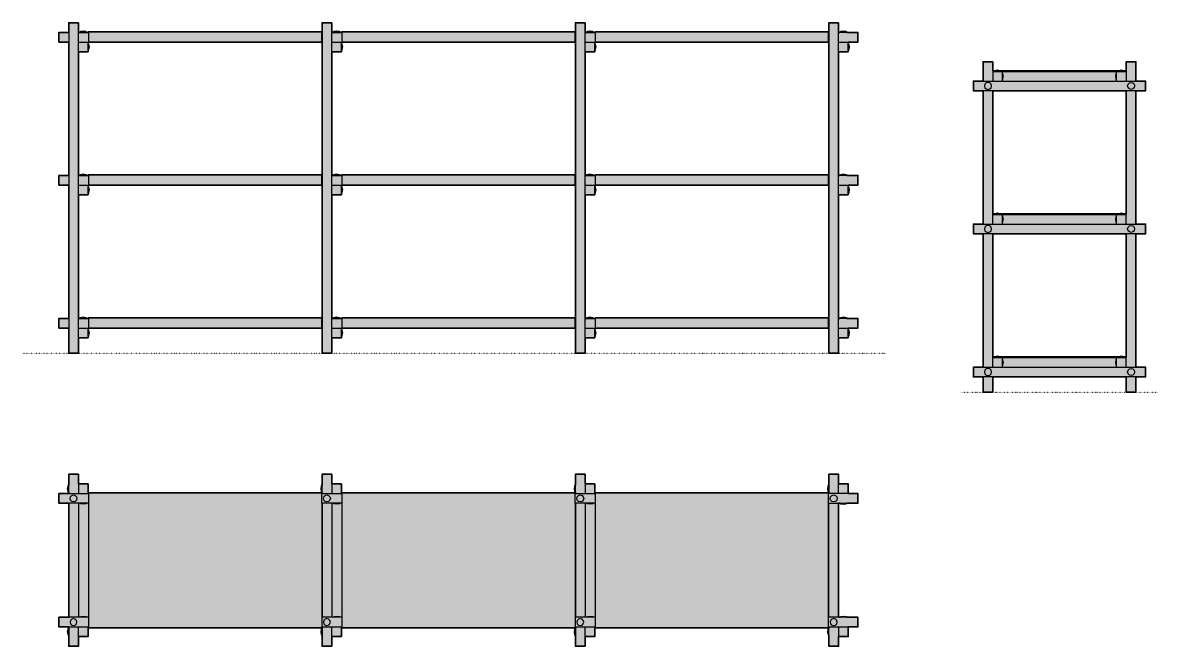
# Model space of a CAD drawing. Header units: millimetres. Extents: x 0 to 2935, y -758 to 855.
import ezdxf

# ---------------------------------------------------------------- set-up
doc = ezdxf.new("R2010")
doc.units = ezdxf.units.MM
doc.linetypes.add('Dots', pattern=[1, 0, -1])
doc.layers.add('Blocks', color=7, linetype='Continuous')
doc.layers.add('Blocks$Fill', color=7, linetype='Continuous', true_color=0xffffff)
for name, color, linetype, lineweight, true_color in [('Blocks$Inner', 7, 'Continuous', 25, 0x007f00), ('Blocks$Outline', 7, 'Continuous', 35, 0xff3f3f), ('Groud', 7, 'Dots', 25, 0x243775)]:
    doc.layers.add(name, color=color, linetype=linetype, lineweight=lineweight, true_color=true_color)

# ---------------------------------------------------------------- blocks, each defined once
blk = doc.blocks.new('Woody Low Shelf Front')
at = {"layer": 'Blocks$Fill'}
h = blk.add_hatch(color=256, dxfattribs=at)
h.paths.add_polyline_path([(2133.8, 805), (2158.8, 805), (2158.8, 830), (2130.4, 830), (2130.4, 830.8), (2128.2, 831.8), (2121.3, 833.1), (2114.5, 831.8), (2112.3, 830.8), (2112.3, 830), (2108.8, 830), (2108.8, 855), (2083.8, 855), (2083.8, 830), (2082.8, 830), (2082.8, 831.5), (1479.8, 831.5), (1479.8, 831.2), (1479.8, 830), (1475.3, 830), (1475.3, 830.8), (1473.2, 831.8), (1466.3, 833.1), (1459.4, 831.8), (1457.3, 830.8), (1457.3, 830), (1453.8, 830), (1453.8, 855), (1428.8, 855), (1428.8, 830), (1427.8, 830), (1427.8, 831.5), (824.8, 831.5), (824.8, 831.2), (824.8, 830), (820.3, 830), (820.3, 830.8), (818.2, 831.8), (811.3, 833.1), (804.4, 831.8), (802.3, 830.8), (802.3, 830), (798.8, 830), (798.8, 855), (773.8, 855), (773.8, 830), (772.8, 830), (772.8, 831.5), (169.8, 831.5), (169.8, 831.2), (169.8, 830), (165.3, 830), (165.3, 830.8), (163.2, 831.8), (156.3, 833.1), (149.4, 831.8), (147.3, 830.8), (147.3, 830), (143.8, 830), (143.8, 855), (118.8, 855), (118.8, 830), (93.8, 830), (93.8, 805), (118.8, 805), (118.8, 460), (93.8, 460), (93.8, 435), (118.8, 435), (118.8, 90), (93.8, 90), (93.8, 65), (118.8, 65), (118.8, 0), (143.8, 0), (143.8, 40), (168.8, 40), (168.8, 43.5), (169.1, 43.5), (170.1, 45.6), (171.4, 52.5), (170.1, 59.4), (169.1, 61.5), (168.8, 61.5), (168.8, 65), (773.8, 65), (773.8, 0), (798.8, 0), (798.8, 40), (823.8, 40), (823.8, 43.5), (824.1, 43.5), (825.1, 45.6), (826.4, 52.5), (825.1, 59.4), (824.1, 61.5), (823.8, 61.5), (823.8, 65), (1428.8, 65), (1428.8, 0), (1453.8, 0), (1453.8, 40), (1478.8, 40), (1478.8, 43.5), (1479.1, 43.5), (1480.1, 45.6), (1481.4, 52.5), (1480.1, 59.4), (1479.1, 61.5), (1478.8, 61.5), (1478.8, 65), (2083.8, 65), (2083.8, 0), (2108.8, 0), (2108.8, 40), (2133.8, 40), (2133.8, 43.5), (2134.1, 43.5), (2135.1, 45.6), (2136.4, 52.5), (2135.1, 59.4), (2134.1, 61.5), (2133.8, 61.5), (2133.8, 65), (2158.8, 65), (2158.8, 90), (2130.4, 90), (2130.4, 90.8), (2128.2, 91.8), (2121.3, 93.1), (2114.5, 91.8), (2112.3, 90.8), (2112.3, 90), (2108.8, 90), (2108.8, 410), (2133.8, 410), (2133.8, 413.5), (2134.1, 413.5), (2135.1, 415.6), (2136.4, 422.5), (2135.1, 429.4), (2134.1, 431.5), (2133.8, 431.5), (2133.8, 435), (2158.8, 435), (2158.8, 460), (2130.4, 460), (2130.4, 460.8), (2128.2, 461.8), (2121.3, 463.1), (2114.5, 461.8), (2112.3, 460.8), (2112.3, 460), (2108.8, 460), (2108.8, 780), (2133.8, 780), (2133.8, 783.5), (2134.1, 783.5), (2135.1, 785.6), (2136.4, 792.5), (2135.1, 799.4), (2134.1, 801.5), (2133.8, 801.5)], flags=0)
h.paths.add_polyline_path([(2083.8, 805), (2083.8, 460), (2082.8, 460), (2082.8, 461.5), (1479.8, 461.5), (1479.8, 461.2), (1479.8, 460), (1475.3, 460), (1475.3, 460.8), (1473.2, 461.8), (1466.3, 463.1), (1459.4, 461.8), (1457.3, 460.8), (1457.3, 460), (1453.8, 460), (1453.8, 780), (1478.8, 780), (1478.8, 783.5), (1479.1, 783.5), (1480.1, 785.6), (1481.4, 792.5), (1480.1, 799.4), (1479.1, 801.5), (1478.8, 801.5), (1478.8, 805)], flags=0)
h.paths.add_polyline_path([(1453.8, 410), (1478.8, 410), (1478.8, 413.5), (1479.1, 413.5), (1480.1, 415.6), (1481.4, 422.5), (1480.1, 429.4), (1479.1, 431.5), (1478.8, 431.5), (1478.8, 435), (2083.8, 435), (2083.8, 90), (2082.8, 90), (2082.8, 91.5), (1479.8, 91.5), (1479.8, 91.2), (1479.8, 90), (1475.3, 90), (1475.3, 90.8), (1473.2, 91.8), (1466.3, 93.1), (1459.4, 91.8), (1457.3, 90.8), (1457.3, 90), (1453.8, 90), (1453.8, 410)], flags=0)
h.paths.add_polyline_path([(1427.8, 91.5), (824.8, 91.5), (824.8, 91.2), (824.8, 90), (820.3, 90), (820.3, 90.8), (818.2, 91.8), (811.3, 93.1), (804.4, 91.8), (802.3, 90.8), (802.3, 90), (798.8, 90), (798.8, 410), (798.8, 410), (823.8, 410), (823.8, 413.5), (824.1, 413.5), (825.1, 415.6), (826.4, 422.5), (825.1, 429.4), (824.1, 431.5), (823.8, 431.5), (823.8, 435), (1428.8, 435), (1428.8, 90), (1427.8, 90)], flags=0)
h.paths.add_polyline_path([(798.8, 780), (823.8, 780), (823.8, 783.5), (824.1, 783.5), (825.1, 785.6), (826.4, 792.5), (825.1, 799.4), (824.1, 801.5), (823.8, 801.5), (823.8, 805), (1428.8, 805), (1428.8, 460), (1427.8, 460), (1427.8, 461.5), (824.8, 461.5), (824.8, 461.2), (824.8, 460), (820.3, 460), (820.3, 460.8), (818.2, 461.8), (811.3, 463.1), (804.4, 461.8), (802.3, 460.8), (802.3, 460), (798.8, 460)], flags=0)
h.paths.add_polyline_path([(772.8, 461.5), (169.8, 461.5), (169.8, 461.2), (169.8, 460), (165.3, 460), (165.3, 460.8), (163.2, 461.8), (156.3, 463.1), (149.4, 461.8), (147.3, 460.8), (147.3, 460), (143.8, 460), (143.8, 780), (168.8, 780), (168.8, 783.5), (169.1, 783.5), (170.1, 785.6), (171.4, 792.5), (170.1, 799.4), (169.1, 801.5), (168.8, 801.5), (168.8, 805), (773.8, 805), (773.8, 460), (772.8, 460)], flags=0)
h.paths.add_polyline_path([(772.8, 91.5), (169.8, 91.5), (169.8, 91.2), (169.8, 90), (165.3, 90), (165.3, 90.8), (163.2, 91.8), (156.3, 93.1), (149.4, 91.8), (147.3, 90.8), (147.3, 90), (143.8, 90), (143.8, 410), (143.8, 410), (168.8, 410), (168.8, 413.5), (169.1, 413.5), (170.1, 415.6), (171.4, 422.5), (170.1, 429.4), (169.1, 431.5), (168.8, 431.5), (168.8, 435), (773.8, 435), (773.8, 90), (772.8, 90)], flags=0)
at = {"layer": 'Blocks$Inner'}
for p, q in [((143.8, 855), (118.8, 855)), ((118.8, 855), (118.8, 0)), ((143.8, 805), (143.8, 855)), ((798.8, 855), (773.8, 855)), ((773.8, 855), (773.8, 0)), ((798.8, 805), (798.8, 855)), ((1453.8, 855), (1428.8, 855)), ((1428.8, 855), (1428.8, 0)), ((1453.8, 805), (1453.8, 855)), ((2108.8, 855), (2083.8, 855)), ((2083.8, 855), (2083.8, 0)), ((2108.8, 805), (2108.8, 855)), ((143.8, 780), (143.8, 805)), ((798.8, 780), (798.8, 805)), ((1453.8, 780), (1453.8, 805)), ((2108.8, 780), (2108.8, 805)), ((143.8, 435), (143.8, 780)), ((798.8, 435), (798.8, 780)), ((1453.8, 435), (1453.8, 780)), ((2108.8, 435), (2108.8, 780)), ((143.8, 410), (143.8, 435)), ((798.8, 410), (798.8, 435)), ((1453.8, 410), (1453.8, 435)), ((2108.8, 410), (2108.8, 435)), ((143.8, 65), (143.8, 410)), ((798.8, 65), (798.8, 410)), ((1453.8, 65), (1453.8, 410)), ((2108.8, 65), (2108.8, 410)), ((143.8, 40), (143.8, 65)), ((798.8, 40), (798.8, 65)), ((1453.8, 40), (1453.8, 65)), ((2108.8, 40), (2108.8, 65)), ((143.8, 0), (143.8, 40)), ((798.8, 0), (798.8, 40)), ((1453.8, 0), (1453.8, 40)), ((2108.8, 0), (2108.8, 40)), ((118.8, 0), (143.8, 0)), ((773.8, 0), (798.8, 0)), ((1428.8, 0), (1453.8, 0)), ((2083.8, 0), (2108.8, 0))]:
    blk.add_line(p, q, dxfattribs=at)
for points in [[(118.8, 805), (93.8, 805), (93.8, 830), (118.8, 830)], [(143.8, 830), (169.8, 830)], [(147.3, 830), (147.3, 830.8), (149.4, 831.8), (156.3, 833.1), (163.2, 831.8), (165.3, 830.8), (165.3, 830)], [(772.8, 830), (773.8, 830)], [(798.8, 830), (824.8, 830)], [(802.3, 830), (802.3, 830.8), (804.4, 831.8), (811.3, 833.1), (818.2, 831.8), (820.3, 830.8), (820.3, 830)], [(1427.8, 830), (1428.8, 830)], [(1453.8, 830), (1479.8, 830)], [(1457.3, 830), (1457.3, 830.8), (1459.4, 831.8), (1466.3, 833.1), (1473.2, 831.8), (1475.3, 830.8), (1475.3, 830)], [(2082.8, 830), (2083.8, 830)], [(2108.8, 805), (2133.8, 805), (2158.8, 805), (2158.8, 830), (2108.8, 830)], [(2112.3, 830), (2112.3, 830.8), (2114.5, 831.8), (2121.3, 833.1), (2128.2, 831.8), (2130.4, 830.8), (2130.4, 830)], [(143.8, 780), (168.8, 780), (168.8, 805)], [(143.8, 805), (168.8, 805), (773.8, 805)], [(168.8, 783.5), (169.1, 783.5), (170.1, 785.6), (171.4, 792.5), (170.1, 799.4), (169.1, 801.5), (168.8, 801.5)], [(798.8, 780), (823.8, 780), (823.8, 805)], [(798.8, 805), (823.8, 805), (1428.8, 805)], [(823.8, 783.5), (824.1, 783.5), (825.1, 785.6), (826.4, 792.5), (825.1, 799.4), (824.1, 801.5), (823.8, 801.5)], [(1453.8, 780), (1478.8, 780), (1478.8, 805)], [(1453.8, 805), (1478.8, 805), (2083.8, 805)], [(1478.8, 783.5), (1479.1, 783.5), (1480.1, 785.6), (1481.4, 792.5), (1480.1, 799.4), (1479.1, 801.5), (1478.8, 801.5)], [(2108.8, 780), (2133.8, 780), (2133.8, 805)], [(2133.8, 783.5), (2134.1, 783.5), (2135.1, 785.6), (2136.4, 792.5), (2135.1, 799.4), (2134.1, 801.5), (2133.8, 801.5)], [(118.8, 435), (93.8, 435), (93.8, 460), (118.8, 460)], [(143.8, 460), (169.8, 460)], [(147.3, 460), (147.3, 460.8), (149.4, 461.8), (156.3, 463.1), (163.2, 461.8), (165.3, 460.8), (165.3, 460)], [(772.8, 460), (773.8, 460)], [(798.8, 460), (824.8, 460)], [(802.3, 460), (802.3, 460.8), (804.4, 461.8), (811.3, 463.1), (818.2, 461.8), (820.3, 460.8), (820.3, 460)], [(1427.8, 460), (1428.8, 460)], [(1453.8, 460), (1479.8, 460)], [(1457.3, 460), (1457.3, 460.8), (1459.4, 461.8), (1466.3, 463.1), (1473.2, 461.8), (1475.3, 460.8), (1475.3, 460)], [(2082.8, 460), (2083.8, 460)], [(2108.8, 435), (2133.8, 435), (2158.8, 435), (2158.8, 460), (2108.8, 460)], [(2112.3, 460), (2112.3, 460.8), (2114.5, 461.8), (2121.3, 463.1), (2128.2, 461.8), (2130.4, 460.8), (2130.4, 460)], [(143.8, 410), (168.8, 410), (168.8, 435)], [(143.8, 435), (168.8, 435), (773.8, 435)], [(168.8, 413.5), (169.1, 413.5), (170.1, 415.6), (171.4, 422.5), (170.1, 429.4), (169.1, 431.5), (168.8, 431.5)], [(798.8, 410), (823.8, 410), (823.8, 435)], [(798.8, 435), (823.8, 435), (1428.8, 435)], [(823.8, 413.5), (824.1, 413.5), (825.1, 415.6), (826.4, 422.5), (825.1, 429.4), (824.1, 431.5), (823.8, 431.5)], [(1453.8, 410), (1478.8, 410), (1478.8, 435)], [(1453.8, 435), (1478.8, 435), (2083.8, 435)], [(1478.8, 413.5), (1479.1, 413.5), (1480.1, 415.6), (1481.4, 422.5), (1480.1, 429.4), (1479.1, 431.5), (1478.8, 431.5)], [(2108.8, 410), (2133.8, 410), (2133.8, 435)], [(2133.8, 413.5), (2134.1, 413.5), (2135.1, 415.6), (2136.4, 422.5), (2135.1, 429.4), (2134.1, 431.5), (2133.8, 431.5)], [(118.8, 65), (93.8, 65), (93.8, 90), (118.8, 90)], [(143.8, 90), (169.8, 90)], [(147.3, 90), (147.3, 90.8), (149.4, 91.8), (156.3, 93.1), (163.2, 91.8), (165.3, 90.8), (165.3, 90)], [(772.8, 90), (773.8, 90)], [(798.8, 90), (824.8, 90)], [(802.3, 90), (802.3, 90.8), (804.4, 91.8), (811.3, 93.1), (818.2, 91.8), (820.3, 90.8), (820.3, 90)], [(1427.8, 90), (1428.8, 90)], [(1453.8, 90), (1479.8, 90)], [(1457.3, 90), (1457.3, 90.8), (1459.4, 91.8), (1466.3, 93.1), (1473.2, 91.8), (1475.3, 90.8), (1475.3, 90)], [(2082.8, 90), (2083.8, 90)], [(2108.8, 65), (2133.8, 65), (2158.8, 65), (2158.8, 90), (2108.8, 90)], [(2112.3, 90), (2112.3, 90.8), (2114.5, 91.8), (2121.3, 93.1), (2128.2, 91.8), (2130.4, 90.8), (2130.4, 90)], [(143.8, 40), (168.8, 40), (168.8, 65)], [(143.8, 65), (168.8, 65), (773.8, 65)], [(168.8, 43.5), (169.1, 43.5), (170.1, 45.6), (171.4, 52.5), (170.1, 59.4), (169.1, 61.5), (168.8, 61.5)], [(798.8, 40), (823.8, 40), (823.8, 65)], [(798.8, 65), (823.8, 65), (1428.8, 65)], [(823.8, 43.5), (824.1, 43.5), (825.1, 45.6), (826.4, 52.5), (825.1, 59.4), (824.1, 61.5), (823.8, 61.5)], [(1453.8, 40), (1478.8, 40), (1478.8, 65)], [(1453.8, 65), (1478.8, 65), (2083.8, 65)], [(1478.8, 43.5), (1479.1, 43.5), (1480.1, 45.6), (1481.4, 52.5), (1480.1, 59.4), (1479.1, 61.5), (1478.8, 61.5)], [(2108.8, 40), (2133.8, 40), (2133.8, 65)], [(2133.8, 43.5), (2134.1, 43.5), (2135.1, 45.6), (2136.4, 52.5), (2135.1, 59.4), (2134.1, 61.5), (2133.8, 61.5)]]:
    blk.add_lwpolyline(points, dxfattribs=at)
for points in [[(772.8, 831.5), (169.8, 831.5), (169.8, 831.2), (169.8, 830.6), (169.8, 829.7), (169.8, 828.5), (169.8, 805.5), (772.8, 805.5), (772.8, 828.5), (772.8, 829.7), (772.8, 830.6), (772.8, 831.2)], [(1427.8, 831.5), (824.8, 831.5), (824.8, 831.2), (824.8, 830.6), (824.8, 829.7), (824.8, 828.5), (824.8, 805.5), (1427.8, 805.5), (1427.8, 828.5), (1427.8, 829.7), (1427.8, 830.6), (1427.8, 831.2)], [(2082.8, 831.5), (1479.8, 831.5), (1479.8, 831.2), (1479.8, 830.6), (1479.8, 829.7), (1479.8, 828.5), (1479.8, 805.5), (2082.8, 805.5), (2082.8, 828.5), (2082.8, 829.7), (2082.8, 830.6), (2082.8, 831.2)], [(772.8, 461.5), (169.8, 461.5), (169.8, 461.2), (169.8, 460.6), (169.8, 459.7), (169.8, 458.5), (169.8, 435.5), (772.8, 435.5), (772.8, 458.5), (772.8, 459.7), (772.8, 460.6), (772.8, 461.2)], [(1427.8, 461.5), (824.8, 461.5), (824.8, 461.2), (824.8, 460.6), (824.8, 459.7), (824.8, 458.5), (824.8, 435.5), (1427.8, 435.5), (1427.8, 458.5), (1427.8, 459.7), (1427.8, 460.6), (1427.8, 461.2)], [(2082.8, 461.5), (1479.8, 461.5), (1479.8, 461.2), (1479.8, 460.6), (1479.8, 459.7), (1479.8, 458.5), (1479.8, 435.5), (2082.8, 435.5), (2082.8, 458.5), (2082.8, 459.7), (2082.8, 460.6), (2082.8, 461.2)], [(772.8, 91.5), (169.8, 91.5), (169.8, 91.2), (169.8, 90.6), (169.8, 89.7), (169.8, 88.5), (169.8, 65.5), (772.8, 65.5), (772.8, 88.5), (772.8, 89.7), (772.8, 90.6), (772.8, 91.2)], [(1427.8, 91.5), (824.8, 91.5), (824.8, 91.2), (824.8, 90.6), (824.8, 89.7), (824.8, 88.5), (824.8, 65.5), (1427.8, 65.5), (1427.8, 88.5), (1427.8, 89.7), (1427.8, 90.6), (1427.8, 91.2)], [(2082.8, 91.5), (1479.8, 91.5), (1479.8, 91.2), (1479.8, 90.6), (1479.8, 89.7), (1479.8, 88.5), (1479.8, 65.5), (2082.8, 65.5), (2082.8, 88.5), (2082.8, 89.7), (2082.8, 90.6), (2082.8, 91.2)]]:
    blk.add_lwpolyline(points, close=True, dxfattribs=at)
at = {"layer": 'Blocks$Outline'}
for points in [[(143.8, 855), (118.8, 855), (118.8, 830)], [(143.8, 830), (143.8, 855)], [(798.8, 855), (773.8, 855), (773.8, 830)], [(798.8, 830), (798.8, 855)], [(1453.8, 855), (1428.8, 855), (1428.8, 830)], [(1453.8, 830), (1453.8, 855)], [(2108.8, 855), (2083.8, 855), (2083.8, 830)], [(2108.8, 830), (2108.8, 855)], [(118.8, 830), (93.8, 830), (93.8, 805), (118.8, 805)], [(147.3, 830), (143.8, 830)], [(165.3, 830), (165.3, 830.8), (163.2, 831.8), (156.3, 833.1), (149.4, 831.8), (147.3, 830.8), (147.3, 830)], [(169.8, 830), (165.3, 830)], [(772.8, 831.5), (169.8, 831.5), (169.8, 831.2), (169.8, 830.6), (169.8, 830)], [(772.8, 830), (772.8, 830.6), (772.8, 831.2), (772.8, 831.5)], [(773.8, 830), (772.8, 830)], [(802.3, 830), (798.8, 830)], [(820.3, 830), (820.3, 830.8), (818.2, 831.8), (811.3, 833.1), (804.4, 831.8), (802.3, 830.8), (802.3, 830)], [(824.8, 830), (820.3, 830)], [(1427.8, 831.5), (824.8, 831.5), (824.8, 831.2), (824.8, 830.6), (824.8, 830)], [(1427.8, 830), (1427.8, 830.6), (1427.8, 831.2), (1427.8, 831.5)], [(1428.8, 830), (1427.8, 830)], [(1457.3, 830), (1453.8, 830)], [(1475.3, 830), (1475.3, 830.8), (1473.2, 831.8), (1466.3, 833.1), (1459.4, 831.8), (1457.3, 830.8), (1457.3, 830)], [(1479.8, 830), (1475.3, 830)], [(2082.8, 831.5), (1479.8, 831.5), (1479.8, 831.2), (1479.8, 830.6), (1479.8, 830)], [(2082.8, 830), (2082.8, 830.6), (2082.8, 831.2), (2082.8, 831.5)], [(2083.8, 830), (2082.8, 830)], [(2112.3, 830), (2108.8, 830)], [(2130.4, 830), (2130.4, 830.8), (2128.2, 831.8), (2121.3, 833.1), (2114.5, 831.8), (2112.3, 830.8), (2112.3, 830)], [(2133.8, 805), (2158.8, 805), (2158.8, 830), (2130.4, 830)], [(118.8, 805), (118.8, 460)], [(168.8, 801.5), (168.8, 805)], [(168.8, 805), (773.8, 805)], [(168.8, 783.5), (169.1, 783.5), (170.1, 785.6), (171.4, 792.5), (170.1, 799.4), (169.1, 801.5), (168.8, 801.5)], [(773.8, 805), (773.8, 460)], [(823.8, 801.5), (823.8, 805)], [(823.8, 805), (1428.8, 805)], [(823.8, 783.5), (824.1, 783.5), (825.1, 785.6), (826.4, 792.5), (825.1, 799.4), (824.1, 801.5), (823.8, 801.5)], [(1428.8, 805), (1428.8, 460)], [(1478.8, 801.5), (1478.8, 805)], [(1478.8, 805), (2083.8, 805)], [(1478.8, 783.5), (1479.1, 783.5), (1480.1, 785.6), (1481.4, 792.5), (1480.1, 799.4), (1479.1, 801.5), (1478.8, 801.5)], [(2083.8, 805), (2083.8, 460)], [(2133.8, 801.5), (2133.8, 805)], [(2133.8, 783.5), (2134.1, 783.5), (2135.1, 785.6), (2136.4, 792.5), (2135.1, 799.4), (2134.1, 801.5), (2133.8, 801.5)], [(143.8, 780), (168.8, 780), (168.8, 783.5)], [(143.8, 460), (143.8, 780)], [(798.8, 780), (823.8, 780), (823.8, 783.5)], [(798.8, 460), (798.8, 780)], [(1453.8, 780), (1478.8, 780), (1478.8, 783.5)], [(1453.8, 460), (1453.8, 780)], [(2108.8, 780), (2133.8, 780), (2133.8, 783.5)], [(2108.8, 460), (2108.8, 780)], [(118.8, 460), (93.8, 460), (93.8, 435), (118.8, 435)], [(147.3, 460), (143.8, 460)], [(165.3, 460), (165.3, 460.8), (163.2, 461.8), (156.3, 463.1), (149.4, 461.8), (147.3, 460.8), (147.3, 460)], [(169.8, 460), (165.3, 460)], [(772.8, 461.5), (169.8, 461.5), (169.8, 461.2), (169.8, 460.6), (169.8, 460)], [(772.8, 460), (772.8, 460.6), (772.8, 461.2), (772.8, 461.5)], [(773.8, 460), (772.8, 460)], [(802.3, 460), (798.8, 460)], [(820.3, 460), (820.3, 460.8), (818.2, 461.8), (811.3, 463.1), (804.4, 461.8), (802.3, 460.8), (802.3, 460)], [(824.8, 460), (820.3, 460)], [(1427.8, 461.5), (824.8, 461.5), (824.8, 461.2), (824.8, 460.6), (824.8, 460)], [(1427.8, 460), (1427.8, 460.6), (1427.8, 461.2), (1427.8, 461.5)], [(1428.8, 460), (1427.8, 460)], [(1457.3, 460), (1453.8, 460)], [(1475.3, 460), (1475.3, 460.8), (1473.2, 461.8), (1466.3, 463.1), (1459.4, 461.8), (1457.3, 460.8), (1457.3, 460)], [(1479.8, 460), (1475.3, 460)], [(2082.8, 461.5), (1479.8, 461.5), (1479.8, 461.2), (1479.8, 460.6), (1479.8, 460)], [(2082.8, 460), (2082.8, 460.6), (2082.8, 461.2), (2082.8, 461.5)], [(2083.8, 460), (2082.8, 460)], [(2112.3, 460), (2108.8, 460)], [(2130.4, 460), (2130.4, 460.8), (2128.2, 461.8), (2121.3, 463.1), (2114.5, 461.8), (2112.3, 460.8), (2112.3, 460)], [(2133.8, 435), (2158.8, 435), (2158.8, 460), (2130.4, 460)], [(118.8, 435), (118.8, 90)], [(143.8, 410), (168.8, 410), (168.8, 413.5)], [(168.8, 431.5), (168.8, 435)], [(168.8, 435), (773.8, 435)], [(168.8, 413.5), (169.1, 413.5), (170.1, 415.6), (171.4, 422.5), (170.1, 429.4), (169.1, 431.5), (168.8, 431.5)], [(773.8, 435), (773.8, 90)], [(798.8, 410), (823.8, 410), (823.8, 413.5)], [(823.8, 431.5), (823.8, 435)], [(823.8, 435), (1428.8, 435)], [(823.8, 413.5), (824.1, 413.5), (825.1, 415.6), (826.4, 422.5), (825.1, 429.4), (824.1, 431.5), (823.8, 431.5)], [(1428.8, 435), (1428.8, 90)], [(1453.8, 410), (1478.8, 410), (1478.8, 413.5)], [(1478.8, 431.5), (1478.8, 435)], [(1478.8, 435), (2083.8, 435)], [(1478.8, 413.5), (1479.1, 413.5), (1480.1, 415.6), (1481.4, 422.5), (1480.1, 429.4), (1479.1, 431.5), (1478.8, 431.5)], [(2083.8, 435), (2083.8, 90)], [(2108.8, 410), (2133.8, 410), (2133.8, 413.5)], [(2133.8, 431.5), (2133.8, 435)], [(2133.8, 413.5), (2134.1, 413.5), (2135.1, 415.6), (2136.4, 422.5), (2135.1, 429.4), (2134.1, 431.5), (2133.8, 431.5)], [(143.8, 90), (143.8, 410), (143.8, 410)], [(798.8, 90), (798.8, 410), (798.8, 410)], [(1453.8, 90), (1453.8, 410), (1453.8, 410)], [(2108.8, 90), (2108.8, 410), (2108.8, 410)], [(118.8, 90), (93.8, 90), (93.8, 65), (118.8, 65)], [(147.3, 90), (143.8, 90)], [(165.3, 90), (165.3, 90.8), (163.2, 91.8), (156.3, 93.1), (149.4, 91.8), (147.3, 90.8), (147.3, 90)], [(169.8, 90), (165.3, 90)], [(772.8, 91.5), (169.8, 91.5), (169.8, 91.2), (169.8, 90.6), (169.8, 90)], [(772.8, 90), (772.8, 90.6), (772.8, 91.2), (772.8, 91.5)], [(773.8, 90), (772.8, 90)], [(802.3, 90), (798.8, 90)], [(820.3, 90), (820.3, 90.8), (818.2, 91.8), (811.3, 93.1), (804.4, 91.8), (802.3, 90.8), (802.3, 90)], [(824.8, 90), (820.3, 90)], [(1427.8, 91.5), (824.8, 91.5), (824.8, 91.2), (824.8, 90.6), (824.8, 90)], [(1427.8, 90), (1427.8, 90.6), (1427.8, 91.2), (1427.8, 91.5)], [(1428.8, 90), (1427.8, 90)], [(1457.3, 90), (1453.8, 90)], [(1475.3, 90), (1475.3, 90.8), (1473.2, 91.8), (1466.3, 93.1), (1459.4, 91.8), (1457.3, 90.8), (1457.3, 90)], [(1479.8, 90), (1475.3, 90)], [(2082.8, 91.5), (1479.8, 91.5), (1479.8, 91.2), (1479.8, 90.6), (1479.8, 90)], [(2082.8, 90), (2082.8, 90.6), (2082.8, 91.2), (2082.8, 91.5)], [(2083.8, 90), (2082.8, 90)], [(2112.3, 90), (2108.8, 90)], [(2130.4, 90), (2130.4, 90.8), (2128.2, 91.8), (2121.3, 93.1), (2114.5, 91.8), (2112.3, 90.8), (2112.3, 90)], [(2133.8, 65), (2158.8, 65), (2158.8, 90), (2130.4, 90)], [(118.8, 65), (118.8, 0), (143.8, 0), (143.8, 40)], [(168.8, 61.5), (168.8, 65)], [(168.8, 65), (773.8, 65)], [(168.8, 43.5), (169.1, 43.5), (170.1, 45.6), (171.4, 52.5), (170.1, 59.4), (169.1, 61.5), (168.8, 61.5)], [(773.8, 65), (773.8, 0), (798.8, 0), (798.8, 40)], [(823.8, 61.5), (823.8, 65)], [(823.8, 65), (1428.8, 65)], [(823.8, 43.5), (824.1, 43.5), (825.1, 45.6), (826.4, 52.5), (825.1, 59.4), (824.1, 61.5), (823.8, 61.5)], [(1428.8, 65), (1428.8, 0), (1453.8, 0), (1453.8, 40)], [(1478.8, 61.5), (1478.8, 65)], [(1478.8, 65), (2083.8, 65)], [(1478.8, 43.5), (1479.1, 43.5), (1480.1, 45.6), (1481.4, 52.5), (1480.1, 59.4), (1479.1, 61.5), (1478.8, 61.5)], [(2083.8, 65), (2083.8, 0), (2108.8, 0), (2108.8, 40)], [(2133.8, 61.5), (2133.8, 65)], [(2133.8, 43.5), (2134.1, 43.5), (2135.1, 45.6), (2136.4, 52.5), (2135.1, 59.4), (2134.1, 61.5), (2133.8, 61.5)], [(143.8, 40), (168.8, 40), (168.8, 43.5)], [(798.8, 40), (823.8, 40), (823.8, 43.5)], [(1453.8, 40), (1478.8, 40), (1478.8, 43.5)], [(2108.8, 40), (2133.8, 40), (2133.8, 43.5)]]:
    blk.add_lwpolyline(points, dxfattribs=at)
blk = doc.blocks.new('Woody Low Shelf Top')
at = {"layer": 'Blocks$Fill'}
blk.add_hatch(color=256, dxfattribs=at).paths.add_polyline_path([(25, 345), (0, 345), (0, 320), (25, 320), (25, 25), (0, 25), (0, 0), (25, 0), (25, -3.5), (24.7, -3.5), (23.7, -5.6), (22.4, -12.5), (23.7, -19.4), (24.7, -21.5), (25, -21.5), (25, -50), (50, -50), (50, -25), (75, -25), (75, 0), (76, 0), (76, -2), (377.5, -2), (679, -2), (679, 0), (680, 0), (680, -3.5), (679.7, -3.5), (678.7, -5.6), (677.4, -12.5), (678.7, -19.4), (679.7, -21.5), (680, -21.5), (680, -50), (705, -50), (705, -25), (730, -25), (730, 0), (731, 0), (731, -2), (1032.5, -2), (1334, -2), (1334, 0), (1335, 0), (1335, -3.5), (1334.7, -3.5), (1333.7, -5.6), (1332.4, -12.5), (1333.7, -19.4), (1334.7, -21.5), (1335, -21.5), (1335, -50), (1360, -50), (1360, -25), (1385, -25), (1385, 0), (1386, 0), (1386, -2), (1687.5, -2), (1989, -2), (1989, 0), (1990, 0), (1990, -3.5), (1989.7, -3.5), (1988.7, -5.6), (1987.4, -12.5), (1988.7, -19.4), (1989.7, -21.5), (1990, -21.5), (1990, -50), (2015, -50), (2015, -25), (2040, -25), (2040, 0), (2065, 0), (2065, 25), (2036.5, 25), (2036.5, 25.1), (2034.4, 26.1), (2027.5, 27.4), (2020.6, 26.1), (2018.5, 25.1), (2018.5, 25), (2015, 25), (2015, 320), (2018.5, 320), (2018.5, 319.9), (2020.6, 318.9), (2027.5, 317.6), (2034.4, 318.9), (2036.5, 319.9), (2036.5, 320), (2065, 320), (2065, 345), (2040, 345), (2040, 370), (2015, 370), (2015, 395), (1990, 395), (1990, 366.5), (1989.7, 366.5), (1988.7, 364.4), (1987.4, 357.5), (1988.7, 350.6), (1989.7, 348.5), (1990, 348.5), (1990, 345), (1989, 345), (1989, 347), (1687.5, 347), (1386, 347), (1386, 346.7), (1386, 345), (1385, 345), (1385, 370), (1360, 370), (1360, 395), (1335, 395), (1335, 366.5), (1334.7, 366.5), (1333.7, 364.4), (1332.4, 357.5), (1333.7, 350.6), (1334.7, 348.5), (1335, 348.5), (1335, 345), (1334, 345), (1334, 347), (1032.5, 347), (731, 347), (731, 346.7), (731, 345), (730, 345), (730, 370), (705, 370), (705, 395), (680, 395), (680, 366.5), (679.7, 366.5), (678.7, 364.4), (677.4, 357.5), (678.7, 350.6), (679.7, 348.5), (680, 348.5), (680, 345), (679, 345), (679, 347), (377.5, 347), (76, 347), (76, 346.7), (76, 345), (75, 345), (75, 370), (50, 370), (50, 395), (25, 395), (25, 366.5), (24.7, 366.5), (23.7, 364.4), (22.4, 357.5), (23.7, 350.6), (24.7, 348.5), (25, 348.5)], flags=0)
at = {"layer": 'Blocks$Inner'}
for p, q in [((679, 320), (679, 345)), ((679, 345), (705, 345)), ((1334, 320), (1334, 345)), ((1334, 345), (1360, 345)), ((1989, 346.1), (1989, 346.7)), ((1989, 345.2), (1989, 346.1)), ((1989, 344), (1989, 345.2)), ((1989, 342.6), (1989, 344)), ((1989, 172.5), (1989, 342.6)), ((731, 320), (679, 320)), ((1386, 320), (1334, 320)), ((1989, 2.4), (1989, 172.5)), ((731, 25), (679, 25)), ((679, 25), (679, 0)), ((679, 0), (705, 0)), ((1386, 25), (1334, 25)), ((1334, 25), (1334, 0)), ((1334, 0), (1360, 0)), ((1989, 1), (1989, 2.4)), ((1989, -0.2), (1989, 1)), ((1989, -1.1), (1989, -0.2)), ((1989, -1.7), (1989, -1.1))]:
    blk.add_line(p, q, dxfattribs=at)
for points in [[(25, 345), (25, 395), (50, 395), (50, 370), (50, 345), (75, 345)], [(680, 345), (680, 395), (705, 395), (705, 370), (705, 345), (730, 345)], [(1335, 345), (1335, 395), (1360, 395), (1360, 370), (1360, 345), (1385, 345)], [(2015, 345), (2015, 370), (2015, 395), (1990, 395), (1990, 345)], [(25, 348.5), (24.7, 348.5), (23.7, 350.6), (22.4, 357.5), (23.7, 364.4), (24.7, 366.5), (25, 366.5)], [(76, 345), (75, 345), (75, 370), (50, 370)], [(680, 348.5), (679.7, 348.5), (678.7, 350.6), (677.4, 357.5), (678.7, 364.4), (679.7, 366.5), (680, 366.5)], [(731, 345), (730, 345), (730, 370), (705, 370)], [(1335, 348.5), (1334.7, 348.5), (1333.7, 350.6), (1332.4, 357.5), (1333.7, 364.4), (1334.7, 366.5), (1335, 366.5)], [(1386, 345), (1385, 345), (1385, 370), (1360, 370)], [(1990, 348.5), (1989.7, 348.5), (1988.7, 350.6), (1987.4, 357.5), (1988.7, 364.4), (1989.7, 366.5), (1990, 366.5)], [(2040, 345), (2040, 370), (2015, 370)], [(76, 320), (0, 320), (0, 345), (50, 345)], [(679, 345), (679, 347), (377.5, 347), (76, 347), (76, 346.7), (76, 346.1), (76, 345.2), (76, 344), (76, 342.6), (76, 172.5), (76, 2.4), (76, 1), (76, -0.2), (76, -1.1), (76, -1.7), (76, -2), (377.5, -2), (679, -2), (679, 0)], [(1334, 345), (1334, 347), (1032.5, 347), (731, 347), (731, 346.7), (731, 346.1), (731, 345.2), (731, 344), (731, 342.6), (731, 172.5), (731, 2.4), (731, 1), (731, -0.2), (731, -1.1), (731, -1.7), (731, -2), (1032.5, -2), (1334, -2), (1334, 0)], [(1989, 320), (2065, 320), (2065, 345), (2040, 345), (2015, 345), (1989, 345), (1989, 347), (1687.5, 347), (1386, 347), (1386, 346.7), (1386, 346.1), (1386, 345.2), (1386, 344), (1386, 342.6), (1386, 172.5), (1386, 2.4), (1386, 1), (1386, -0.2), (1386, -1.1), (1386, -1.7), (1386, -2), (1687.5, -2), (1989, -2), (1989, 0), (2015, 0), (2040, 0), (2065, 0), (2065, 25), (1989, 25)], [(25, 320), (25, 172.5), (25, 25)], [(50, 320), (50, 172.5), (50, 25)], [(72.3, 320), (72.3, 319.9), (70.2, 318.9), (63.3, 317.6), (56.4, 318.9), (54.3, 319.9), (54.3, 320)], [(679, 320), (679, 172.5), (679, 25)], [(680, 320), (680, 172.5), (680, 25)], [(705, 320), (705, 172.5), (705, 25)], [(727.3, 320), (727.3, 319.9), (725.2, 318.9), (718.3, 317.6), (711.4, 318.9), (709.3, 319.9), (709.3, 320)], [(1334, 320), (1334, 172.5), (1334, 25)], [(1335, 320), (1335, 172.5), (1335, 25)], [(1360, 320), (1360, 172.5), (1360, 25)], [(1382.3, 320), (1382.3, 319.9), (1380.2, 318.9), (1373.3, 317.6), (1366.4, 318.9), (1364.3, 319.9), (1364.3, 320)], [(1990, 25), (1990, 172.5), (1990, 320)], [(2015, 25), (2015, 172.5), (2015, 320)], [(2036.5, 320), (2036.5, 319.9), (2034.4, 318.9), (2027.5, 317.6), (2020.6, 318.9), (2018.5, 319.9), (2018.5, 320)], [(76, 25), (0, 25), (0, 0), (50, 0)], [(25, 0), (25, -50), (50, -50), (50, -25), (50, 0), (75, 0)], [(76, 0), (75, 0), (75, -25), (50, -25)], [(72.3, 25), (72.3, 25.1), (70.2, 26.1), (63.3, 27.4), (56.4, 26.1), (54.3, 25.1), (54.3, 25)], [(680, 0), (680, -50), (705, -50), (705, -25), (705, 0), (730, 0)], [(731, 0), (730, 0), (730, -25), (705, -25)], [(727.3, 25), (727.3, 25.1), (725.2, 26.1), (718.3, 27.4), (711.4, 26.1), (709.3, 25.1), (709.3, 25)], [(1335, 0), (1335, -50), (1360, -50), (1360, -25), (1360, 0), (1385, 0)], [(1386, 0), (1385, 0), (1385, -25), (1360, -25)], [(1382.3, 25), (1382.3, 25.1), (1380.2, 26.1), (1373.3, 27.4), (1366.4, 26.1), (1364.3, 25.1), (1364.3, 25)], [(2015, 0), (2015, -25), (2015, -50), (1990, -50), (1990, 0)], [(2040, 0), (2040, -25), (2015, -25)], [(2036.5, 25), (2036.5, 25.1), (2034.4, 26.1), (2027.5, 27.4), (2020.6, 26.1), (2018.5, 25.1), (2018.5, 25)], [(25, -3.5), (24.7, -3.5), (23.7, -5.6), (22.4, -12.5), (23.7, -19.4), (24.7, -21.5), (25, -21.5)], [(680, -3.5), (679.7, -3.5), (678.7, -5.6), (677.4, -12.5), (678.7, -19.4), (679.7, -21.5), (680, -21.5)], [(1335, -3.5), (1334.7, -3.5), (1333.7, -5.6), (1332.4, -12.5), (1333.7, -19.4), (1334.7, -21.5), (1335, -21.5)], [(1990, -3.5), (1989.7, -3.5), (1988.7, -5.6), (1987.4, -12.5), (1988.7, -19.4), (1989.7, -21.5), (1990, -21.5)]]:
    blk.add_lwpolyline(points, dxfattribs=at)
for points in [[(29.7, 337), (33, 340.3), (37.5, 341.5), (42, 340.3), (45.3, 337), (46.5, 332.5), (45.3, 328), (42, 324.7), (37.5, 323.5), (33, 324.7), (29.7, 328), (28.5, 332.5)], [(684.7, 337), (688, 340.3), (692.5, 341.5), (697, 340.3), (700.3, 337), (701.5, 332.5), (700.3, 328), (697, 324.7), (692.5, 323.5), (688, 324.7), (684.7, 328), (683.5, 332.5)], [(1339.7, 337), (1343, 340.3), (1347.5, 341.5), (1352, 340.3), (1355.3, 337), (1356.5, 332.5), (1355.3, 328), (1352, 324.7), (1347.5, 323.5), (1343, 324.7), (1339.7, 328), (1338.5, 332.5)], [(2007, 324.7), (2002.5, 323.5), (1998, 324.7), (1994.7, 328), (1993.5, 332.5), (1994.7, 337), (1998, 340.3), (2002.5, 341.5), (2007, 340.3), (2010.3, 337), (2011.5, 332.5), (2010.3, 328)], [(29.7, 8), (33, 4.7), (37.5, 3.5), (42, 4.7), (45.3, 8), (46.5, 12.5), (45.3, 17), (42, 20.3), (37.5, 21.5), (33, 20.3), (29.7, 17), (28.5, 12.5)], [(684.7, 8), (688, 4.7), (692.5, 3.5), (697, 4.7), (700.3, 8), (701.5, 12.5), (700.3, 17), (697, 20.3), (692.5, 21.5), (688, 20.3), (684.7, 17), (683.5, 12.5)], [(1339.7, 8), (1343, 4.7), (1347.5, 3.5), (1352, 4.7), (1355.3, 8), (1356.5, 12.5), (1355.3, 17), (1352, 20.3), (1347.5, 21.5), (1343, 20.3), (1339.7, 17), (1338.5, 12.5)], [(2007, 20.3), (2002.5, 21.5), (1998, 20.3), (1994.7, 17), (1993.5, 12.5), (1994.7, 8), (1998, 4.7), (2002.5, 3.5), (2007, 4.7), (2010.3, 8), (2011.5, 12.5), (2010.3, 17)]]:
    blk.add_lwpolyline(points, close=True, dxfattribs=at)
at = {"layer": 'Blocks$Outline'}
for points in [[(50, 370), (50, 395), (25, 395), (25, 366.5)], [(705, 370), (705, 395), (680, 395), (680, 366.5)], [(1360, 370), (1360, 395), (1335, 395), (1335, 366.5)], [(2015, 370), (2015, 395), (1990, 395), (1990, 366.5)], [(25, 366.5), (24.7, 366.5), (23.7, 364.4), (22.4, 357.5), (23.7, 350.6), (24.7, 348.5), (25, 348.5)], [(76, 345), (75, 345), (75, 370), (50, 370)], [(680, 366.5), (679.7, 366.5), (678.7, 364.4), (677.4, 357.5), (678.7, 350.6), (679.7, 348.5), (680, 348.5)], [(731, 345), (730, 345), (730, 370), (705, 370)], [(1335, 366.5), (1334.7, 366.5), (1333.7, 364.4), (1332.4, 357.5), (1333.7, 350.6), (1334.7, 348.5), (1335, 348.5)], [(1386, 345), (1385, 345), (1385, 370), (1360, 370)], [(1990, 366.5), (1989.7, 366.5), (1988.7, 364.4), (1987.4, 357.5), (1988.7, 350.6), (1989.7, 348.5), (1990, 348.5)], [(2040, 345), (2040, 370), (2015, 370)], [(25, 345), (0, 345), (0, 320), (25, 320)], [(25, 348.5), (25, 345)], [(377.5, 347), (76, 347), (76, 346.7), (76, 346.1), (76, 345.2), (76, 345)], [(679, 345), (679, 347), (377.5, 347)], [(680, 345), (679, 345)], [(680, 348.5), (680, 345)], [(1032.5, 347), (731, 347), (731, 346.7), (731, 346.1), (731, 345.2), (731, 345)], [(1334, 345), (1334, 347), (1032.5, 347)], [(1335, 345), (1334, 345)], [(1335, 348.5), (1335, 345)], [(1687.5, 347), (1386, 347), (1386, 346.7), (1386, 346.1), (1386, 345.2), (1386, 345)], [(1989, 345), (1989, 347), (1687.5, 347)], [(1990, 345), (1989, 345)], [(1990, 348.5), (1990, 345)], [(2036.5, 320), (2065, 320), (2065, 345), (2040, 345)], [(25, 320), (25, 172.5), (25, 25)], [(2015, 25), (2015, 172.5), (2015, 320)], [(2015, 320), (2018.5, 320)], [(2018.5, 320), (2018.5, 319.9), (2020.6, 318.9), (2027.5, 317.6), (2034.4, 318.9), (2036.5, 319.9), (2036.5, 320)], [(25, 25), (0, 25), (0, 0), (25, 0)], [(25, 0), (25, -3.5)], [(50, -25), (75, -25), (75, 0), (76, 0)], [(76, 0), (76, -0.2), (76, -1.1), (76, -1.7), (76, -2), (377.5, -2)], [(705, -25), (730, -25), (730, 0), (731, 0)], [(731, 0), (731, -0.2), (731, -1.1), (731, -1.7), (731, -2), (1032.5, -2)], [(1360, -25), (1385, -25), (1385, 0), (1386, 0)], [(1386, 0), (1386, -0.2), (1386, -1.1), (1386, -1.7), (1386, -2), (1687.5, -2)], [(1687.5, -2), (1989, -2), (1989, 0)], [(1989, 0), (1990, 0)], [(1990, 0), (1990, -3.5)], [(2018.5, 25), (2015, 25)], [(2015, -25), (2040, -25), (2040, 0)], [(2036.5, 25), (2036.5, 25.1), (2034.4, 26.1), (2027.5, 27.4), (2020.6, 26.1), (2018.5, 25.1), (2018.5, 25)], [(2040, 0), (2065, 0), (2065, 25), (2036.5, 25)], [(25, -3.5), (24.7, -3.5), (23.7, -5.6), (22.4, -12.5), (23.7, -19.4), (24.7, -21.5), (25, -21.5)], [(25, -21.5), (25, -50), (50, -50), (50, -25)], [(377.5, -2), (679, -2), (679, 0)], [(680, -3.5), (679.7, -3.5), (678.7, -5.6), (677.4, -12.5), (678.7, -19.4), (679.7, -21.5), (680, -21.5)], [(679, 0), (680, 0)], [(680, 0), (680, -3.5)], [(680, -21.5), (680, -50), (705, -50), (705, -25)], [(1032.5, -2), (1334, -2), (1334, 0)], [(1335, -3.5), (1334.7, -3.5), (1333.7, -5.6), (1332.4, -12.5), (1333.7, -19.4), (1334.7, -21.5), (1335, -21.5)], [(1334, 0), (1335, 0)], [(1335, 0), (1335, -3.5)], [(1335, -21.5), (1335, -50), (1360, -50), (1360, -25)], [(1990, -3.5), (1989.7, -3.5), (1988.7, -5.6), (1987.4, -12.5), (1988.7, -19.4), (1989.7, -21.5), (1990, -21.5)], [(1990, -21.5), (1990, -50), (2015, -50), (2015, -25)]]:
    blk.add_lwpolyline(points, dxfattribs=at)
blk = doc.blocks.new('Woody Low Shelf Side')
at = {"layer": 'Blocks$Fill'}
h = blk.add_hatch(color=256, dxfattribs=at)
h.paths.add_polyline_path([(452.7, 40), (477.7, 40), (477.7, 65), (452.7, 65), (452.7, 410), (477.7, 410), (477.7, 435), (452.7, 435), (452.7, 780), (477.7, 780), (477.7, 805), (452.7, 805), (452.7, 855), (427.7, 855), (427.7, 831.3), (426.7, 831.5), (425.3, 831.5), (422.7, 831.5), (422.1, 831.8), (415.2, 833.1), (408.3, 831.8), (407.7, 831.5), (102.7, 831.5), (102.1, 831.8), (95.2, 833.1), (88.3, 831.8), (87.7, 831.5), (83.7, 831.5), (82.7, 831.3), (82.7, 855), (57.7, 855), (57.7, 805), (32.7, 805), (32.7, 780), (57.7, 780), (57.7, 435), (32.7, 435), (32.7, 410), (57.7, 410), (57.7, 65), (32.7, 65), (32.7, 40), (57.7, 40), (57.7, 0), (82.7, 0), (82.7, 40), (255.2, 40), (427.7, 40), (427.7, 0), (452.7, 0)], flags=0)
h.paths.add_polyline_path([(255.2, 410), (427.7, 410), (427.7, 91.3), (426.7, 91.5), (425.3, 91.5), (422.7, 91.5), (422.1, 91.8), (415.2, 93.1), (408.3, 91.8), (407.7, 91.5), (102.7, 91.5), (102.1, 91.8), (95.2, 93.1), (88.3, 91.8), (87.7, 91.5), (83.7, 91.5), (82.7, 91.3), (82.7, 410)], flags=0)
h.paths.add_polyline_path([(407.7, 461.5), (102.7, 461.5), (102.1, 461.8), (95.2, 463.1), (88.3, 461.8), (87.7, 461.5), (83.7, 461.5), (82.7, 461.3), (82.7, 780), (255.2, 780), (427.7, 780), (427.7, 461.3), (426.7, 461.5), (425.3, 461.5), (422.7, 461.5), (422.1, 461.8), (415.2, 463.1), (408.3, 461.8)], flags=0)
at = {"layer": 'Blocks$Inner'}
for points in [[(57.7, 805), (57.7, 855), (82.7, 855), (82.7, 830), (82.7, 805)], [(452.7, 805), (452.7, 855), (427.7, 855), (427.7, 830), (427.7, 805)], [(82.7, 831.3), (83.7, 831.5), (85.1, 831.5), (87.7, 831.5)], [(82.7, 830), (107.7, 830), (255.2, 830), (402.7, 830), (427.7, 830)], [(86.2, 830), (86.2, 830.8), (88.3, 831.8), (95.2, 833.1), (102.1, 831.8), (104.2, 830.8), (104.2, 830)], [(407.7, 831.5), (255.2, 831.5), (102.7, 831.5)], [(107.7, 805), (107.7, 830)], [(107.7, 808.5), (107.8, 808.5), (108.8, 810.6), (110.1, 817.5), (108.8, 824.4), (107.8, 826.5), (107.7, 826.5)], [(402.7, 808.5), (402.6, 808.5), (401.6, 810.6), (400.3, 817.5), (401.6, 824.4), (402.6, 826.5), (402.7, 826.5)], [(402.7, 805), (402.7, 830)], [(424.2, 830), (424.2, 830.8), (422.1, 831.8), (415.2, 833.1), (408.3, 831.8), (406.2, 830.8), (406.2, 830)], [(427.7, 831.3), (426.7, 831.5), (425.3, 831.5), (422.7, 831.5)], [(57.7, 435), (57.7, 780)], [(82.7, 435), (82.7, 460), (82.7, 780)], [(427.7, 435), (427.7, 460), (427.7, 780)], [(452.7, 435), (452.7, 780)], [(82.7, 461.3), (83.7, 461.5), (85.1, 461.5), (87.7, 461.5)], [(82.7, 460), (107.7, 460), (255.2, 460), (402.7, 460), (427.7, 460)], [(86.2, 460), (86.2, 460.8), (88.3, 461.8), (95.2, 463.1), (102.1, 461.8), (104.2, 460.8), (104.2, 460)], [(407.7, 461.5), (255.2, 461.5), (102.7, 461.5)], [(107.7, 435), (107.7, 460)], [(107.7, 438.5), (107.8, 438.5), (108.8, 440.6), (110.1, 447.5), (108.8, 454.4), (107.8, 456.5), (107.7, 456.5)], [(402.7, 438.5), (402.6, 438.5), (401.6, 440.6), (400.3, 447.5), (401.6, 454.4), (402.6, 456.5), (402.7, 456.5)], [(402.7, 435), (402.7, 460)], [(424.2, 460), (424.2, 460.8), (422.1, 461.8), (415.2, 463.1), (408.3, 461.8), (406.2, 460.8), (406.2, 460)], [(427.7, 461.3), (426.7, 461.5), (425.3, 461.5), (422.7, 461.5)], [(57.7, 65), (57.7, 410)], [(82.7, 65), (82.7, 90), (82.7, 410)], [(427.7, 65), (427.7, 90), (427.7, 410)], [(452.7, 65), (452.7, 410)], [(82.7, 91.3), (83.7, 91.5), (85.1, 91.5), (87.7, 91.5)], [(82.7, 90), (107.7, 90), (255.2, 90), (402.7, 90), (427.7, 90)], [(86.2, 90), (86.2, 90.8), (88.3, 91.8), (95.2, 93.1), (102.1, 91.8), (104.2, 90.8), (104.2, 90)], [(407.7, 91.5), (255.2, 91.5), (102.7, 91.5)], [(107.7, 65), (107.7, 90)], [(402.7, 65), (402.7, 90)], [(424.2, 90), (424.2, 90.8), (422.1, 91.8), (415.2, 93.1), (408.3, 91.8), (406.2, 90.8), (406.2, 90)], [(427.7, 91.3), (426.7, 91.5), (425.3, 91.5), (422.7, 91.5)], [(107.7, 68.5), (107.8, 68.5), (108.8, 70.6), (110.1, 77.5), (108.8, 84.4), (107.8, 86.5), (107.7, 86.5)], [(402.7, 68.5), (402.6, 68.5), (401.6, 70.6), (400.3, 77.5), (401.6, 84.4), (402.6, 86.5), (402.7, 86.5)], [(57.7, 40), (57.7, 0), (82.7, 0), (82.7, 40)], [(427.7, 40), (427.7, 0), (452.7, 0), (452.7, 40)]]:
    blk.add_lwpolyline(points, dxfattribs=at)
for points in [[(255.2, 780), (32.7, 780), (32.7, 805), (82.7, 805), (107.7, 805), (255.2, 805), (402.7, 805), (427.7, 805), (477.7, 805), (477.7, 780)], [(74.7, 784.7), (78, 788), (79.2, 792.5), (78, 797), (74.7, 800.3), (70.2, 801.5), (65.7, 800.3), (62.4, 797), (61.2, 792.5), (62.4, 788), (65.7, 784.7), (70.2, 783.5)], [(435.7, 784.7), (432.4, 788), (431.2, 792.5), (432.4, 797), (435.7, 800.3), (440.2, 801.5), (444.7, 800.3), (448, 797), (449.2, 792.5), (448, 788), (444.7, 784.7), (440.2, 783.5)], [(255.2, 410), (32.7, 410), (32.7, 435), (82.7, 435), (107.7, 435), (255.2, 435), (402.7, 435), (427.7, 435), (477.7, 435), (477.7, 410)], [(74.7, 414.7), (78, 418), (79.2, 422.5), (78, 427), (74.7, 430.3), (70.2, 431.5), (65.7, 430.3), (62.4, 427), (61.2, 422.5), (62.4, 418), (65.7, 414.7), (70.2, 413.5)], [(435.7, 414.7), (432.4, 418), (431.2, 422.5), (432.4, 427), (435.7, 430.3), (440.2, 431.5), (444.7, 430.3), (448, 427), (449.2, 422.5), (448, 418), (444.7, 414.7), (440.2, 413.5)], [(255.2, 40), (32.7, 40), (32.7, 65), (82.7, 65), (107.7, 65), (255.2, 65), (402.7, 65), (427.7, 65), (477.7, 65), (477.7, 40)], [(74.7, 44.7), (78, 48), (79.2, 52.5), (78, 57), (74.7, 60.3), (70.2, 61.5), (65.7, 60.3), (62.4, 57), (61.2, 52.5), (62.4, 48), (65.7, 44.7), (70.2, 43.5)], [(435.7, 44.7), (432.4, 48), (431.2, 52.5), (432.4, 57), (435.7, 60.3), (440.2, 61.5), (444.7, 60.3), (448, 57), (449.2, 52.5), (448, 48), (444.7, 44.7), (440.2, 43.5)]]:
    blk.add_lwpolyline(points, close=True, dxfattribs=at)
at = {"layer": 'Blocks$Outline'}
for points in [[(82.7, 831.3), (82.7, 855), (57.7, 855), (57.7, 805)], [(452.7, 805), (452.7, 855), (427.7, 855), (427.7, 831.3)], [(87.7, 831.5), (85.1, 831.5), (83.7, 831.5), (82.7, 831.3)], [(102.7, 831.5), (102.1, 831.8), (95.2, 833.1), (88.3, 831.8), (87.7, 831.5)], [(407.7, 831.5), (255.2, 831.5), (102.7, 831.5)], [(422.7, 831.5), (422.1, 831.8), (415.2, 833.1), (408.3, 831.8), (407.7, 831.5)], [(427.7, 831.3), (426.7, 831.5), (425.3, 831.5), (422.7, 831.5)], [(57.7, 805), (32.7, 805), (32.7, 780), (57.7, 780)], [(452.7, 780), (477.7, 780), (477.7, 805), (452.7, 805)], [(57.7, 780), (57.7, 435)], [(82.7, 461.3), (82.7, 780)], [(82.7, 780), (255.2, 780)], [(255.2, 780), (427.7, 780)], [(427.7, 780), (427.7, 461.3)], [(452.7, 435), (452.7, 780)], [(87.7, 461.5), (85.1, 461.5), (83.7, 461.5), (82.7, 461.3)], [(102.7, 461.5), (102.1, 461.8), (95.2, 463.1), (88.3, 461.8), (87.7, 461.5)], [(407.7, 461.5), (255.2, 461.5), (102.7, 461.5)], [(422.7, 461.5), (422.1, 461.8), (415.2, 463.1), (408.3, 461.8), (407.7, 461.5)], [(427.7, 461.3), (426.7, 461.5), (425.3, 461.5), (422.7, 461.5)], [(57.7, 435), (32.7, 435), (32.7, 410), (57.7, 410)], [(452.7, 410), (477.7, 410), (477.7, 435), (452.7, 435)], [(57.7, 410), (57.7, 65)], [(82.7, 91.3), (82.7, 410)], [(82.7, 410), (255.2, 410)], [(255.2, 410), (427.7, 410)], [(427.7, 410), (427.7, 91.3)], [(452.7, 65), (452.7, 410)], [(87.7, 91.5), (85.1, 91.5), (83.7, 91.5), (82.7, 91.3)], [(102.7, 91.5), (102.1, 91.8), (95.2, 93.1), (88.3, 91.8), (87.7, 91.5)], [(407.7, 91.5), (255.2, 91.5), (102.7, 91.5)], [(422.7, 91.5), (422.1, 91.8), (415.2, 93.1), (408.3, 91.8), (407.7, 91.5)], [(427.7, 91.3), (426.7, 91.5), (425.3, 91.5), (422.7, 91.5)], [(57.7, 65), (32.7, 65), (32.7, 40), (57.7, 40)], [(452.7, 40), (477.7, 40), (477.7, 65), (452.7, 65)], [(57.7, 40), (57.7, 0), (82.7, 0), (82.7, 40)], [(82.7, 40), (255.2, 40)], [(255.2, 40), (427.7, 40)], [(427.7, 40), (427.7, 0), (452.7, 0), (452.7, 40)]]:
    blk.add_lwpolyline(points, dxfattribs=at)

msp = doc.modelspace()

# ---------------------------------------------------------------- linework, layer by layer
at = {"layer": 'Groud'}
for points in [[(0, 0), (2232, 0)], [(2425, -101.1), (2935.4, -101.1)]]:
    msp.add_lwpolyline(points, dxfattribs=at)

# ---------------------------------------------------------------- block references
at = {"layer": 'Blocks'}
for name, p in [('Woody Low Shelf Front', (0, 0)), ('Woody Low Shelf Side', (2425, -101.1)), ('Woody Low Shelf Top', (93.8, -708.1))]:
    msp.add_blockref(name, p, dxfattribs=at)

doc.saveas('drawing.dxf')
